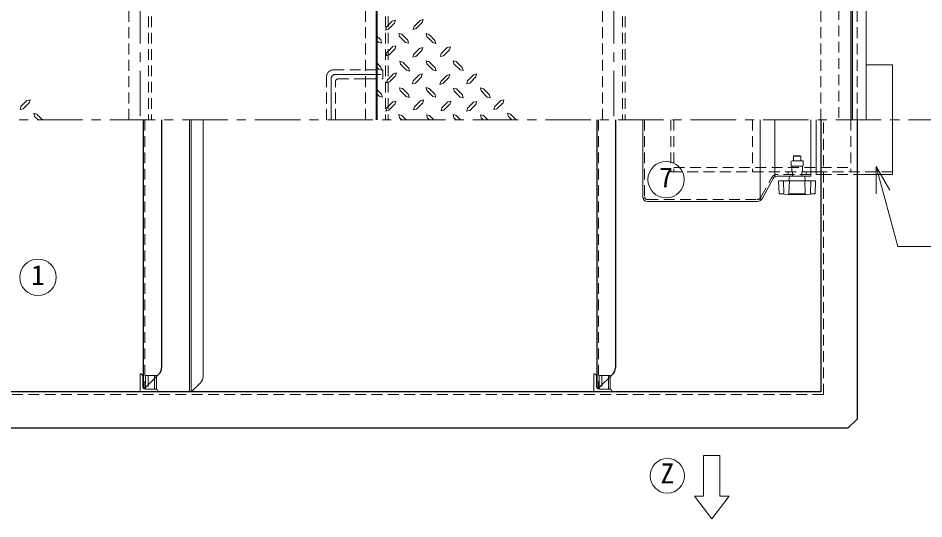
# Model space of a CAD drawing. Units: millimetres at full size, sheet at 1:10; details may follow other scales. Extents: x -2125 to 1925, y -1405 to 1405.
# Drawn here: x -482 to 516, y 305 to 857 of the extents above; entities that cross this region are included whole.
import ezdxf
from ezdxf.enums import TextEntityAlignment as Align

# ---------------------------------------------------------------- set-up
doc = ezdxf.new("R2010")
doc.units = ezdxf.units.MM
doc.header["$LTSCALE"] = 10
doc.linetypes.add('CHAIN1', pattern=[8, 5, -1, 1, -1])
doc.linetypes.add('DASHED1', pattern=[1.8, 1.2, -0.6])
doc.layers.add('0-A', color=4, linetype='Continuous', lineweight=9)
doc.styles.add('ＭＳ ゴシック', font='')
doc.styles.get('ＭＳ ゴシック').set_extended_font_data('MS Gothic')

msp = doc.modelspace()

# ---------------------------------------------------------------- linework, layer by layer
at = {"layer": '0-A', "color": 7, "lineweight": 18}
for p, q in [((452.2, 1095.02), (452.2, 745.02)), ((437.2, 1080.02), (437.2, 745.02)), ((452.2, 805.52), (481.2, 805.52)), ((481.2, 805.52), (481.2, 684.52)), ((-293.3, 445.02), (-293.3, 745.02)), ((-291.3, 745.02), (-291.3, 445.02)), ((206.2, 745.02), (206.2, 660.03)), ((391.2, 745.02), (391.2, 682.74)), ((397.2, 745.02), (397.2, 684.52)), ((463.31, 693.56), (463.31, 663.56)), ((463.31, 693.56), (478.31, 667.58)), ((349.78, 680.14), (338.07, 658.66)), ((354.17, 682.74), (391.2, 682.74)), ((367.2, 677.74), (367.7, 682.74)), ((385.2, 677.74), (384.7, 682.74)), ((397.2, 684.52), (402.2, 684.52)), ((442.2, 684.52), (481.2, 684.52)), ((356.34, 663.68), (355.85, 677.23)), ((396.06, 677.74), (356.35, 677.74)), ((361.08, 677.74), (361.58, 663.74)), ((367.21, 663.74), (367.71, 677.74)), ((385.19, 663.74), (384.69, 677.74)), ((391.33, 677.74), (390.83, 663.74)), ((396.07, 663.68), (396.55, 677.23)), ((356.81, 663.2), (365.96, 662.76)), ((385.96, 662.74), (366.44, 662.74)), ((395.6, 663.2), (386.44, 662.76)), ((211.2, 655.03), (332.31, 655.03)), ((-347.8, 465.02), (-347.8, 445.02)), ((-344.8, 451.02), (-344.8, 462.02)), ((-331.8, 459.78), (-331.8, 448.02)), ((-329.64, 448.02), (-329.64, 461.94)), ((152.2, 465.02), (152.2, 445.02)), ((155.2, 451.02), (155.2, 462.02)), ((168.2, 459.78), (168.2, 448.02)), ((170.36, 448.02), (170.36, 461.94)), ((-341.8, 449.78), (-341.8, 448.02)), ((158.2, 449.78), (158.2, 448.02)), ((-341.8, 448.02), (-329.64, 448.02)), ((158.2, 448.02), (170.36, 448.02))]:
    msp.add_line(p, q, dxfattribs=at)
at = {"layer": '0-A', "color": 1, "lineweight": 40}
msp.add_line((-86.8, 745.02), (-86.8, 1079.02), dxfattribs=at)
at = {"layer": '0-A', "color": 5, "lineweight": 25}
for p, q in [((435.2, 1079.02), (435.2, 745.02)), ((-344.05, 449.03), (-344.05, 745.02)), ((-324.05, 745.02), (-324.05, 471.68)), ((155.95, 449.03), (155.95, 745.02)), ((175.95, 745.02), (175.95, 471.68)), ((402.2, 745.02), (402.2, 445.02)), ((442.2, 745.02), (442.2, 415.02)), ((-342.55, 449.03), (-326.98, 464.61)), ((157.45, 449.03), (173.02, 464.61)), ((402.2, 445.02), (-1097.8, 445.02)), ((-342.55, 449.03), (-344.05, 449.03)), ((157.45, 449.03), (155.95, 449.03)), ((442.2, 415.02), (432.2, 405.02)), ((432.2, 405.02), (-1127.8, 405.02))]:
    msp.add_line(p, q, dxfattribs=at)
at = {"layer": '0-A', "linetype": 'DASHED1'}
for p, q in [((442.2, 745.02), (442.2, 1075.02)), ((422.2, 1065.02), (422.2, 745.02)), ((-338.3, 1039.02), (-338.3, 745.02)), ((-77.3, 1039.02), (-77.3, 745.02)), ((183.7, 1039.02), (183.7, 745.02)), ((402.2, 745.02), (402.2, 1045.02)), ((-99.3, 800.02), (-80.3, 800.02)), ((-80.3, 790.02), (-80.3, 800.02)), ((-99.3, 790.02), (-80.3, 790.02)), ((208.2, 745.02), (208.2, 660.03)), ((237.2, 745.02), (237.2, 687.74)), ((240.2, 745.02), (240.2, 687.74)), ((327.2, 745.02), (327.2, 687.74)), ((435.2, 745.02), (435.2, 687.74)), ((382.7, 699.74), (369.7, 699.74)), ((369.7, 699.74), (369.7, 693.74)), ((372.2, 704.74), (372.2, 699.74)), ((372.2, 704.74), (380.2, 704.74)), ((382.7, 699.74), (382.7, 693.74)), ((240.2, 692.47), (435.2, 692.47)), ((369.7, 693.74), (382.7, 693.74)), ((370.2, 693.74), (370.2, 687.74)), ((382.2, 693.74), (382.2, 687.74)), ((237.2, 687.74), (391.2, 687.74)), ((336.31, 659.62), (348.03, 681.1)), ((391.2, 684.74), (354.17, 684.74)), ((366.2, 687.74), (366.2, 684.74)), ((371.2, 682.74), (371.2, 687.74)), ((381.2, 682.74), (381.2, 687.74)), ((386.2, 687.74), (386.2, 684.74)), ((397.2, 687.74), (481.2, 687.74)), ((402.2, 684.52), (442.2, 684.52)), ((211.2, 657.03), (332.25, 657.03)), ((-338.8, 463.02), (-338.8, 448.02)), ((-331.8, 463.02), (-331.8, 459.78)), ((161.2, 463.02), (161.2, 448.02)), ((168.2, 463.02), (168.2, 459.78))]:
    msp.add_line(p, q, dxfattribs=at)
at = {"layer": '0-A', "color": 7, "linetype": 'DASHED1', "lineweight": 18}
for p, q in [((-360.3, 745.02), (-360.3, 1039.02)), ((-335.3, 1039.02), (-335.3, 745.02)), ((-99.3, 745.02), (-99.3, 1039.02)), ((-74.3, 1039.02), (-74.3, 745.02)), ((161.7, 745.02), (161.7, 1039.02)), ((186.7, 1039.02), (186.7, 745.02)), ((-134.8, 800.02), (-99.3, 800.02)), ((-142.3, 745.02), (-142.3, 792.52)), ((-129.8, 790.02), (-99.3, 790.02)), ((-132.3, 745.02), (-132.3, 787.52)), ((-342.55, 745.02), (-342.55, 449.03)), ((157.45, 745.02), (157.45, 449.03)), ((405.2, 442.02), (405.2, 745.02)), ((-1100.8, 442.02), (405.2, 442.02))]:
    msp.add_line(p, q, dxfattribs=at)
at = {"layer": '0-A', "linetype": 'CHAIN1'}
for p, q in [((-347.8, 1039.02), (-347.8, 745.02)), ((174.2, 1039.02), (174.2, 745.02)), ((-137.3, 745.02), (-137.3, 790.02)), ((-132.3, 795.02), (-80.3, 795.02)), ((-1261.13, 745.02), (817.2, 745.02))]:
    msp.add_line(p, q, dxfattribs=at)
at = {"layer": '0-A'}
for p, q in [((-69.84, 853.9), (-76.35, 847.29)), ((-67.32, 851.49), (-73.93, 844.77)), ((-69.84, 853.9), (-66.48, 854.74)), ((-67.32, 851.49), (-66.48, 854.74)), ((-39.18, 854.53), (-45.79, 847.92)), ((-36.76, 852.12), (-43.38, 845.5)), ((-39.18, 854.53), (-35.82, 855.48)), ((-36.76, 852.12), (-35.82, 855.48)), ((-77.29, 843.93), (-76.35, 847.29)), ((-73.93, 844.77), (-77.29, 843.93)), ((-62.7, 840.15), (-59.34, 839.31)), ((-61.86, 836.89), (-62.7, 840.15)), ((-52.72, 832.69), (-59.34, 839.31)), ((-32.67, 840.04), (-29.31, 839.1)), ((-31.83, 836.68), (-32.67, 840.04)), ((-22.8, 832.48), (-29.31, 839.1)), ((-82.65, 833.01), (-86.8, 837.16)), ((-85.17, 830.49), (-86.8, 832.12)), ((-85.17, 830.49), (-81.81, 829.65)), ((-82.65, 833.01), (-81.81, 829.65)), ((-55.14, 830.17), (-61.86, 836.89)), ((-55.14, 830.17), (-51.88, 829.33)), ((-52.72, 832.69), (-51.88, 829.33)), ((-25.21, 830.07), (-31.83, 836.68)), ((-25.21, 830.07), (-21.85, 829.12)), ((-22.8, 832.48), (-21.85, 829.12)), ((-76.66, 815.68), (-75.72, 819.04)), ((-69.21, 825.66), (-75.72, 819.04)), ((-66.69, 823.24), (-73.3, 816.52)), ((-69.21, 825.66), (-65.85, 826.5)), ((-66.69, 823.24), (-65.85, 826.5)), ((-39.7, 823.77), (-46.32, 817.15)), ((-37.29, 821.35), (-43.9, 814.74)), ((-39.7, 823.77), (-36.34, 824.71)), ((-37.29, 821.35), (-36.34, 824.71)), ((-9.25, 824.61), (-15.87, 817.99)), ((-9.25, 824.61), (-5.89, 825.55)), ((-6.84, 822.19), (-5.89, 825.55)), ((-73.3, 816.52), (-76.66, 815.68)), ((-61.65, 809.59), (-58.29, 808.65)), ((-60.81, 806.23), (-61.65, 809.59)), ((-51.67, 802.03), (-58.29, 808.65)), ((-32.56, 810.01), (-29.2, 809.07)), ((-31.62, 806.65), (-32.56, 810.01)), ((-22.59, 802.45), (-29.2, 809.07)), ((-2.74, 810.01), (0.62, 809.17)), ((-1.9, 806.76), (-2.74, 810.01)), ((7.23, 802.56), (0.62, 809.17)), ((-82.33, 803.19), (-86.8, 807.65)), ((-84.75, 800.67), (-86.8, 802.72)), ((-84.75, 800.67), (-81.39, 799.83)), ((-82.33, 803.19), (-81.39, 799.83)), ((-54.09, 799.62), (-60.81, 806.23)), ((-54.09, 799.62), (-50.83, 798.67)), ((-51.67, 802.03), (-50.83, 798.67)), ((-25, 800.04), (-31.62, 806.65)), ((-25, 800.04), (-21.64, 799.09)), ((-22.59, 802.45), (-21.64, 799.09)), ((4.82, 800.14), (-1.9, 806.76)), ((4.82, 800.14), (8.07, 799.2)), ((7.23, 802.56), (8.07, 799.2)), ((-76.14, 785.86), (-75.3, 789.22)), ((-68.68, 795.84), (-75.3, 789.22)), ((-66.27, 793.42), (-72.88, 786.81)), ((-68.68, 795.84), (-65.32, 796.78)), ((-66.27, 793.42), (-65.32, 796.78)), ((-40.23, 794.68), (-46.74, 788.07)), ((-37.71, 792.27), (-44.32, 785.55)), ((-40.23, 794.68), (-36.87, 795.52)), ((-37.71, 792.27), (-36.87, 795.52)), ((-9.88, 793.95), (-16.5, 787.33)), ((-7.47, 791.53), (-14.08, 784.92)), ((-9.88, 793.95), (-6.52, 794.89)), ((-7.47, 791.53), (-6.52, 794.89)), ((19.73, 794.68), (13.11, 788.07)), ((22.14, 792.27), (15.53, 785.55)), ((19.73, 794.68), (23.09, 795.52)), ((22.14, 792.27), (23.09, 795.52)), ((-72.88, 786.81), (-76.14, 785.86)), ((-62.07, 780.4), (-58.71, 779.56)), ((-61.12, 777.15), (-62.07, 780.4)), ((-52.09, 772.95), (-58.71, 779.56)), ((-47.68, 784.71), (-46.74, 788.07)), ((-44.32, 785.55), (-47.68, 784.71)), ((-32.67, 780.61), (-29.31, 779.67)), ((-31.83, 777.25), (-32.67, 780.61)), ((-22.8, 773.16), (-29.31, 779.67)), ((-17.34, 783.97), (-16.5, 787.33)), ((-14.08, 784.92), (-17.34, 783.97)), ((-2.53, 779.98), (0.83, 779.14)), ((-1.69, 776.73), (-2.53, 779.98)), ((7.44, 772.53), (0.83, 779.14)), ((12.27, 784.71), (13.11, 788.07)), ((15.53, 785.55), (12.27, 784.71)), ((37.16, 772.63), (30.54, 779.25)), ((-81.7, 773.16), (-86.8, 778.25)), ((-84.12, 770.64), (-86.8, 773.7)), ((-84.12, 770.64), (-80.76, 769.8)), ((-81.7, 773.16), (-80.76, 769.8)), ((-54.51, 770.53), (-61.12, 777.15)), ((-54.51, 770.53), (-51.15, 769.59)), ((-52.09, 772.95), (-51.15, 769.59)), ((-25.21, 770.64), (-31.83, 777.25)), ((-25.21, 770.64), (-21.85, 769.8)), ((-22.8, 773.16), (-21.85, 769.8)), ((5.03, 770.11), (-1.69, 776.73)), ((5.03, 770.11), (8.28, 769.17)), ((7.44, 772.53), (8.28, 769.17)), ((34.74, 770.11), (28.13, 776.83)), ((34.74, 770.11), (38, 769.27)), ((37.16, 772.63), (38, 769.27)), ((-479.8, 756.25), (-478.96, 759.61)), ((-472.35, 766.23), (-478.96, 759.61)), ((-469.83, 763.81), (-476.55, 757.09)), ((-472.35, 766.23), (-468.99, 767.07)), ((-469.83, 763.81), (-468.99, 767.07)), ((-69.31, 764.65), (-75.93, 758.04)), ((-66.9, 762.24), (-73.51, 755.52)), ((-69.31, 764.65), (-65.95, 765.49)), ((-66.9, 762.24), (-65.95, 765.49)), ((-46.32, 756.04), (-45.48, 759.4)), ((-38.86, 766.02), (-45.48, 759.4)), ((-36.34, 763.6), (-43.06, 756.88)), ((-38.86, 766.02), (-35.5, 766.86)), ((-36.34, 763.6), (-35.5, 766.86)), ((-8.73, 764.76), (-15.34, 758.14)), ((-6.31, 762.34), (-12.93, 755.62)), ((-8.73, 764.76), (-5.37, 765.6)), ((-6.31, 762.34), (-5.37, 765.6)), ((19.62, 764.44), (13.11, 757.83)), ((19.62, 764.44), (22.98, 765.28)), ((22.14, 762.03), (22.98, 765.28)), ((42.2, 756.25), (43.04, 759.61)), ((49.65, 766.23), (43.04, 759.61)), ((52.17, 763.81), (45.45, 757.09)), ((49.65, 766.23), (53.01, 767.07)), ((52.17, 763.81), (53.01, 767.07)), ((-476.55, 757.09), (-479.8, 756.25)), ((-460.17, 745.02), (-463.95, 748.8)), ((-455.19, 745.02), (-461.53, 751.21)), ((-76.87, 754.68), (-75.93, 758.04)), ((-73.51, 755.52), (-76.87, 754.68)), ((-62.7, 750.69), (-59.34, 749.74)), ((-61.75, 747.33), (-62.7, 750.69)), ((-54.61, 745.02), (-59.34, 749.74)), ((-43.06, 756.88), (-46.32, 756.04)), ((-32.04, 750.48), (-28.68, 749.64)), ((-31.2, 747.22), (-32.04, 750.48)), ((-24.24, 745.02), (-28.68, 749.64)), ((-2.74, 750.69), (0.62, 749.74)), ((-1.9, 747.33), (-2.74, 750.69)), ((5.34, 745.02), (0.62, 749.74)), ((35.27, 745.02), (30.54, 749.74)), ((45.45, 757.09), (42.2, 756.25)), ((61.83, 745.02), (58.05, 748.8)), ((66.81, 745.02), (60.47, 751.21)), ((-278.3, 462.16), (-278.3, 745.02)), ((-59.44, 745.02), (-61.75, 747.33)), ((-28.99, 745.02), (-31.2, 747.22)), ((0.41, 745.02), (-1.9, 747.33)), ((335.51, 656), (335.51, 745.02)), ((351.62, 745.02), (351.62, 682.04)), ((397.2, 687.74), (391.2, 687.74)), ((-291.3, 445.02), (-281.23, 455.09)), ((263.2, 330.02), (273.2, 330.02)), ((282.2, 305.02), (263.2, 330.02)), ((282.2, 305.02), (301.2, 330.02)), ((301.2, 330.02), (291.2, 330.02))]:
    msp.add_line(p, q, dxfattribs=at)
for points in [[(-43.38, 845.5), (-46.74, 844.66), (-45.79, 847.92)], [(-6.84, 822.19), (-13.45, 815.58), (-16.71, 814.63), (-15.87, 817.99)], [(-43.9, 814.74), (-47.26, 813.9), (-46.32, 817.15)], [(28.13, 776.83), (27.18, 780.09), (30.54, 779.25)], [(22.14, 762.03), (15.53, 755.31), (12.17, 754.47), (13.11, 757.83)], [(-463.95, 748.8), (-464.89, 752.16), (-461.53, 751.21)], [(-12.93, 755.62), (-16.18, 754.78), (-15.34, 758.14)], [(30.44, 745.02), (28.13, 747.33), (27.18, 750.58), (30.54, 749.74)], [(58.05, 748.8), (57.11, 752.16), (60.47, 751.21)], [(273.2, 330.02), (273.2, 375.02), (282.2, 375.02)], [(291.2, 330.02), (291.2, 375.02), (282.2, 375.02)]]:
    msp.add_lwpolyline(points, dxfattribs=at)
at = {"layer": '0-A', "linetype": 'DASHED1'}
for points in [[(372.2, 704.74), (372.7, 705.24), (379.7, 705.24), (380.2, 704.74), (380.2, 699.74)], [(-329.64, 461.94), (-329.64, 463.02), (-341.8, 463.02), (-341.8, 449.78)], [(170.36, 461.94), (170.36, 463.02), (158.2, 463.02), (158.2, 449.78)]]:
    msp.add_lwpolyline(points, dxfattribs=at)
at = {"layer": '0-A', "color": 7, "lineweight": 18}
msp.add_lwpolyline([(463.31, 693.56), (486.98, 605.22), (527.96, 605.22)], dxfattribs=at)
for centre, radius in [((231.85, 679.03), 20), ((-460.22, 571.33), 20), ((233.2, 352.52), 19)]:
    msp.add_circle(centre, radius, dxfattribs=at)
at = {"layer": '0-A', "color": 7, "linetype": 'DASHED1', "lineweight": 18}
for centre, radius in [((-134.8, 792.52), 7.5), ((-129.8, 787.52), 2.5)]:
    msp.add_arc(centre, radius, 90, 180, dxfattribs=at)
at = {"layer": '0-A', "linetype": 'CHAIN1'}
msp.add_arc((-132.3, 790.02), 5, 90, 180, dxfattribs=at)
at = {"layer": '0-A', "linetype": 'DASHED1'}
for centre, radius, start, end in [((354.17, 677.74), 7, 90, 151.38954), ((211.2, 660.03), 3, 180, 270), ((331.92, 662.02), 5, 273.76262, 331.38954)]:
    msp.add_arc(centre, radius, start, end, dxfattribs=at)
at = {"layer": '0-A', "color": 7, "lineweight": 18}
for centre, radius, start, end in [((354.17, 677.74), 5, 90, 151.38954), ((356.35, 677.24), 0.5, 90, 182.04541), ((396.06, 677.24), 0.5, 357.95459, 90), ((211.2, 660.03), 5, 180, 270), ((331.92, 662.02), 7, 273.17983, 331.38954), ((358.96, 670.38), 7.13, 248.41749, 291.58251), ((356.84, 663.7), 0.5, 182.04541, 267.23949), ((366.44, 672.74), 10, 267.23949, 270), ((376.2, 744.3), 81.06, 263.6327, 276.3673), ((385.96, 672.74), 10, 270, 272.76051), ((393.45, 670.38), 7.13, 248.41749, 291.58251), ((395.57, 663.7), 0.5, 272.76051, 357.95459), ((-347.8, 462.02), 3, 0, 90), ((152.2, 462.02), 3, 0, 90), ((-341.8, 451.02), 3, 180, 270), ((158.2, 451.02), 3, 180, 270), ((-330.8, 445.02), 3, 0, 90), ((169.2, 445.02), 3, 0, 90)]:
    msp.add_arc(centre, radius, start, end, dxfattribs=at)
at = {"layer": '0-A', "color": 5, "lineweight": 25}
for centre in [(-334.05, 471.68), (165.95, 471.68)]:
    msp.add_arc(centre, 10, 315, 360, dxfattribs=at)
at = {"layer": '0-A'}
msp.add_arc((-288.3, 462.16), 10, 315, 360, dxfattribs=at)

# ---------------------------------------------------------------- texts
at = {"layer": '0-A', "color": 7, "style": 'ＭＳ ゴシック'}
for s, p in [('7', (224.35, 664.03)), ('1', (-467.72, 556.33)), ('Z', (225.7, 337.52))]:
    msp.add_text(s, height=21.99, dxfattribs=at).set_placement(p, align=Align.BOTTOM_LEFT)

doc.saveas('drawing.dxf')
